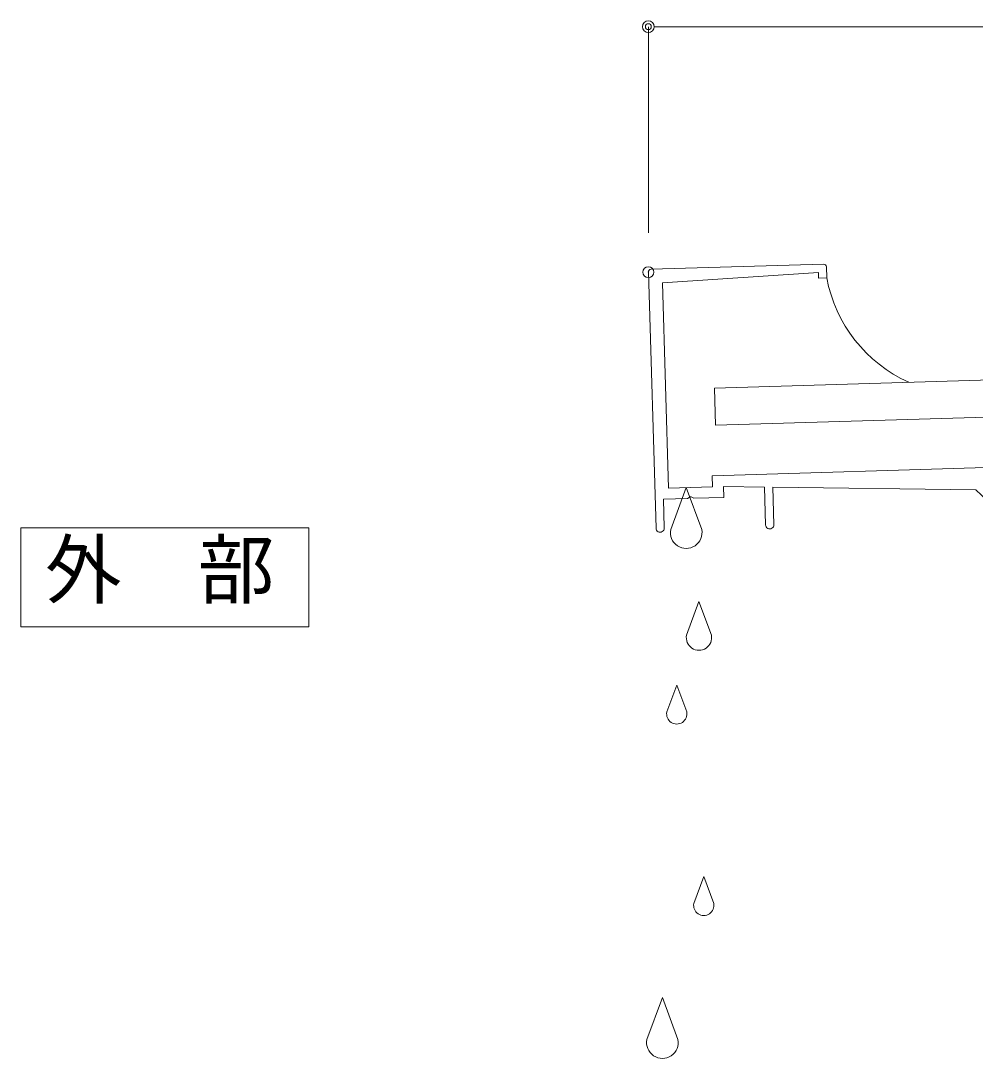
# Model space of a CAD drawing. Units: millimetres, scale not verified. Extents: x -1262 to 1261, y -891 to 891.
# Drawn here: x 124.2 to 298.3, y -1 to 188.5 of the extents above; entities that cross this region are included whole.
import ezdxf
from ezdxf.enums import TextEntityAlignment as Align

# ---------------------------------------------------------------- set-up
doc = ezdxf.new("R2010")
doc.units = ezdxf.units.MM
doc.header["$LTSCALE"] = 4
doc.header["$PDMODE"] = 32
doc.header["$PDSIZE"] = 2
for name, color, linetype, lineweight in [('0-0_0', 3, 'Continuous', 18), ('0-1_CSLAYER2', 7, 'Continuous', 18), ('0-2_金物', 6, 'Continuous', 18), ('0-4_Defpoints', 7, 'Continuous', 18), ('0-5_41_U+FF71_U+FF99_U+FF90', 7, 'Continuous', 18)]:
    doc.layers.add(name, color=color, linetype=linetype, lineweight=lineweight)
doc.styles.add('ＭＳ ゴシック', font='')
doc.styles.get('ＭＳ ゴシック').set_extended_font_data('MS Gothic')

# ---------------------------------------------------------------- blocks, each defined once
blk = doc.blocks.new('BLKF0067')
at = {"layer": '0-2_金物', "color": 5}
for q in [(520.272, 219.103), (521.716, 219.103)]:
    blk.add_line((520.994, 221.05), q, dxfattribs=at)
blk.add_arc((520.994, 218.961), 0.736, 168.8819, 11.1181, dxfattribs=at)
blk = doc.blocks.new('BLKF0068')
at = {"layer": '0-2_金物', "color": 5}
for q in [(519.825, 214.196), (520.98, 214.196)]:
    blk.add_line((520.402, 215.753), q, dxfattribs=at)
blk.add_arc((520.402, 214.082), 0.589, 168.8819, 11.1181, dxfattribs=at)
blk = doc.blocks.new('BLKF0069')
at = {"layer": '0-2_金物', "color": 5}
for q in [(520.971, 210.624), (521.895, 210.624)]:
    blk.add_line((521.433, 211.87), q, dxfattribs=at)
blk.add_arc((521.433, 210.534), 0.471, 168.8819, 11.1181, dxfattribs=at)
blk = doc.blocks.new('BLKF0070')
at = {"layer": '0-2_金物', "color": 5}
for q in [(519.716, 201.73), (520.64, 201.73)]:
    blk.add_line((520.178, 202.976), q, dxfattribs=at)
blk.add_arc((520.178, 201.639), 0.471, 168.8819, 11.1181, dxfattribs=at)
blk = doc.blocks.new('BLKF0072')
at = {"layer": '0-2_金物', "color": 5}
for q in [(521.377, 195.408), (522.821, 195.408)]:
    blk.add_line((522.099, 197.355), q, dxfattribs=at)
blk.add_arc((522.099, 195.266), 0.736, 168.8819, 11.1181, dxfattribs=at)
blk = doc.blocks.new('A$C1BFD679F')
at = {"layer": '0-0_0'}
for p, q in [((-62, 38), (-30.5, 38)), ((-62.5, 37.5), (-62.5, -9.25)), ((-60, 35.5), (-31.5, 36.5)), ((-31.5, 36.5), (-31.5, 35.5)), ((-30, 37.5), (-30, 35.5)), ((-60, 35.5), (-60, -2)), ((-31.5, 35.5), (-30, 35.5)), ((-52, 0), (0, 0)), ((-52, 0), (-52, -2)), ((0, 0), (0, -2)), ((-60, -2), (-52, -2)), ((-50, -2), (-50, -4)), ((-42.5, -2.326), (-50, -2)), ((-42.5, -2.326), (-42.5, -9.25)), ((-41, -2.391), (-41, -9.25)), ((-4, -4), (-41, -2.391)), ((0, -2), (3, -2)), ((3, -2), (3, -21.427)), ((-61, -4), (-56.573, -4)), ((-61, -4), (-61, -9.25)), ((-55.427, -4), (-50, -4)), ((1, -17), (1, -32)), ((3, -22.573), (3, -32)), ((1, -32), (3, -32))]:
    blk.add_line(p, q, dxfattribs=at)
blk.add_lwpolyline([(-4, -4), (0, -8), (1, -17)], dxfattribs=at)
for centre, radius, start, end in [((-62, 37.5), 0.5, 90, 180), ((-30.5, 37.5), 0.5, 0, 90), ((-61.75, -9.25), 0.75, 180, 0), ((-41.75, -9.25), 0.75, 180, 0)]:
    blk.add_arc(centre, radius, start, end, dxfattribs=at)
at = {"layer": '0-5_41_U+FF71_U+FF99_U+FF90'}
for p, q in [((-56.1, -3.727), (-56.573, -4)), ((-55.9, -3.727), (-55.427, -4)), ((2.727, -21.9), (3, -21.427)), ((2.727, -22.1), (3, -22.573))]:
    blk.add_line(p, q, dxfattribs=at)
for centre, start, end in [((-56, -3.9), 60, 120), ((2.9, -22), 150, 210)]:
    blk.add_arc(centre, 0.2, start, end, dxfattribs=at)
blk = doc.blocks.new('_Origin2')
at = {"layer": '0-0_0', "color": 7, "lineweight": 9}
blk.add_line((-0.5, 0), (-1, 0), dxfattribs=at)
for radius in [0.5, 0.25]:
    blk.add_circle((0, 0), radius, dxfattribs=at)
blk = doc.blocks.new('D77')
at = {"layer": '0-1_CSLAYER2', "lineweight": 9}
for p, q in [((5702.09, 3071.353), (5702.09, 3108.944)), ((5704.25, 3108.944), (6423.003, 3108.944))]:
    blk.add_line(p, q, dxfattribs=at)
at = {"layer": '0-4_Defpoints'}
blk.add_point((5702.09, 3064.153), dxfattribs=at)
at = {"layer": '0-1_CSLAYER2', "xscale": 2.16, "yscale": 2.16, "rotation": 180}
blk.add_blockref('_Origin2', (5702.09, 3108.944), dxfattribs=at)

msp = doc.modelspace()

# ---------------------------------------------------------------- linework, layer by layer
at = {"layer": '0-1_CSLAYER2'}
msp.add_line((250.907, 114.638), (551.941, 123.669), dxfattribs=at)
msp.add_lwpolyline([(250.907, 114.638), (250.703, 121.435), (551.941, 130.472)], dxfattribs=at)
at = {"layer": '0-2_金物', "color": 7}
msp.add_lwpolyline([(124.189, 95.911), (176.714, 95.911), (176.714, 77.862), (124.189, 77.862)], close=True, dxfattribs=at)
at = {"layer": '0-2_金物'}
msp.add_arc((296.843, 146.283), 26.083, 190.43557, 245.76742, dxfattribs=at)

# ---------------------------------------------------------------- block references
at = {"layer": '0-0_0', "xscale": -3.927273, "yscale": 3.927273}
for name in ['BLKF0067', 'BLKF0068', 'BLKF0069', 'BLKF0070', 'BLKF0072']:
    msp.add_blockref(name, (2291.639, -764.849), dxfattribs=at)
at = {"layer": '0-1_CSLAYER2'}
msp.add_blockref('D77', (-5463.443, -2921.57), dxfattribs=at)
at = {"layer": '0-5_41_U+FF71_U+FF99_U+FF90', "rotation": 1.71836}
msp.add_blockref('A$C1BFD679F', (302.243, 106.974), dxfattribs=at)

# ---------------------------------------------------------------- texts
at = {"layer": '0-2_金物', "color": 7, "style": 'ＭＳ ゴシック'}
msp.add_text('外\u3000部', height=10.22, dxfattribs=at).set_placement((128.621, 80.125), align=Align.BOTTOM_LEFT)

doc.saveas('drawing.dxf')
